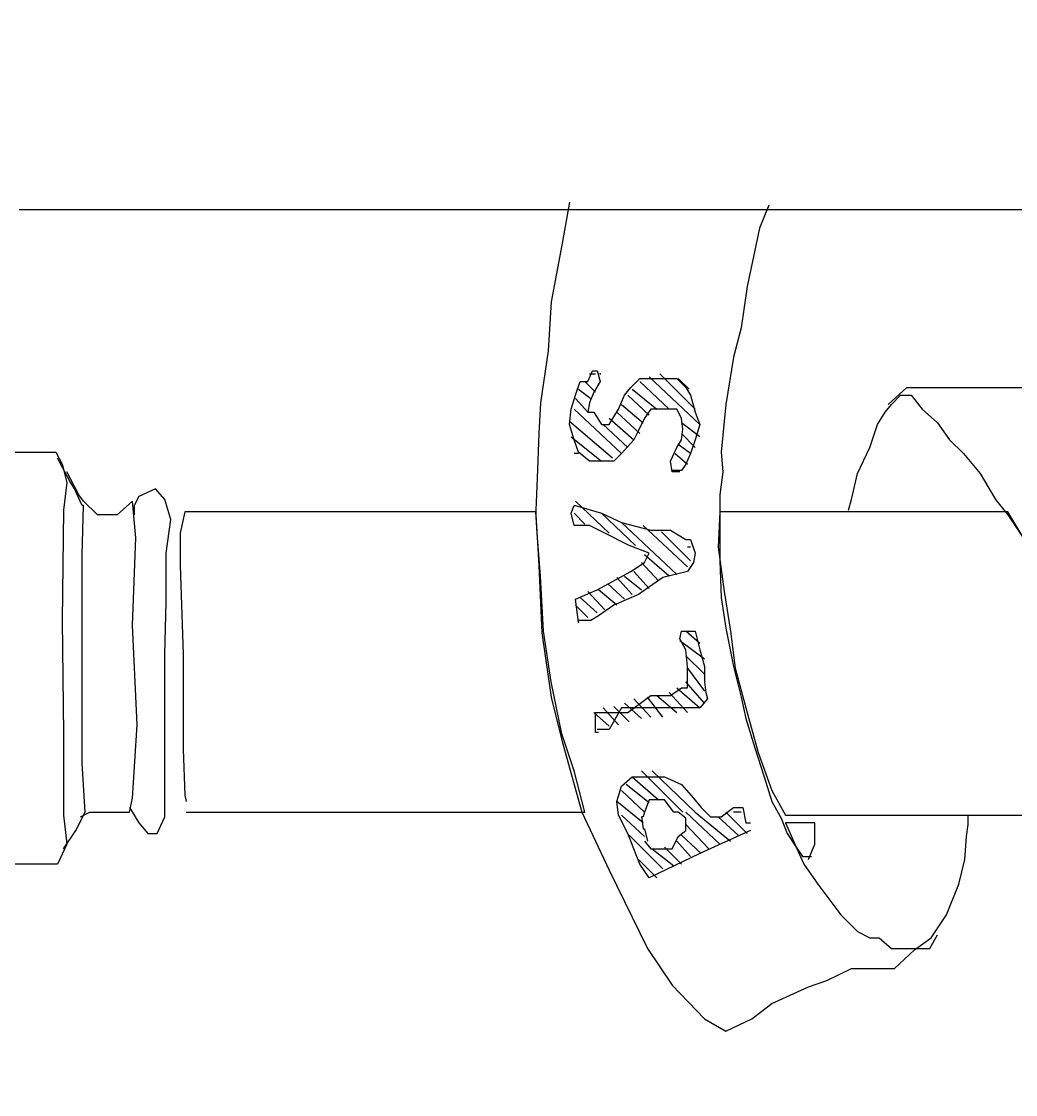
# Model space of a CAD drawing. Extents: x 730654 to 731244, y 4379381 to 4380408.
# Drawn here: x 730685.58 to 730692.07, y 4380230.29 to 4380237.29 of the extents above; entities that cross this region are included whole.
import ezdxf

# ---------------------------------------------------------------- set-up
doc = ezdxf.new("R2010")
doc.units = 0
doc.layers.get('0').update_dxf_attribs({"linetype": 'CONTINUOUS'})

msp = doc.modelspace()

# ---------------------------------------------------------------- linework, layer by layer
at = {"color": 0, "linetype": 'CONTINUOUS'}
for p, q in [((730689.16, 4380236.11), (730689.11, 4380235.83)), ((730689.16, 4380236.11), (730689.11, 4380235.83)), ((730686.18, 4380236.06), (730685.57, 4380236.06)), ((730686.18, 4380236.06), (730685.57, 4380236.06)), ((730687.2, 4380236.06), (730686.18, 4380236.06)), ((730687.2, 4380236.06), (730686.18, 4380236.06)), ((730688.07, 4380236.06), (730687.2, 4380236.06)), ((730688.07, 4380236.06), (730687.2, 4380236.06)), ((730689.16, 4380236.06), (730688.07, 4380236.06)), ((730689.16, 4380236.06), (730688.07, 4380236.06)), ((730689.42, 4380236.06), (730689.16, 4380236.06)), ((730689.42, 4380236.06), (730689.16, 4380236.06)), ((730689.97, 4380236.06), (730689.42, 4380236.06)), ((730689.97, 4380236.06), (730689.42, 4380236.06)), ((730690.45, 4380236.06), (730689.97, 4380236.06)), ((730690.45, 4380236.06), (730689.97, 4380236.06)), ((730690.46, 4380236.09), (730690.4, 4380235.94)), ((730690.46, 4380236.09), (730690.4, 4380235.94)), ((730690.82, 4380236.06), (730690.45, 4380236.06)), ((730690.82, 4380236.06), (730690.45, 4380236.06)), ((730692.02, 4380236.06), (730690.82, 4380236.06)), ((730692.02, 4380236.06), (730690.82, 4380236.06)), ((730692.2, 4380236.06), (730692.02, 4380236.06)), ((730692.2, 4380236.06), (730692.02, 4380236.06)), ((730690.4, 4380235.94), (730690.32, 4380235.56)), ((730690.4, 4380235.94), (730690.32, 4380235.56)), ((730689.11, 4380235.83), (730689.04, 4380235.46)), ((730689.11, 4380235.83), (730689.04, 4380235.46)), ((730690.32, 4380235.56), (730690.28, 4380235.29)), ((730690.32, 4380235.56), (730690.28, 4380235.29)), ((730689.04, 4380235.46), (730689.02, 4380235.14)), ((730689.04, 4380235.46), (730689.02, 4380235.14)), ((730690.28, 4380235.29), (730690.23, 4380235.1)), ((730690.28, 4380235.29), (730690.23, 4380235.1)), ((730689.02, 4380235.14), (730688.97, 4380234.8)), ((730689.02, 4380235.14), (730688.97, 4380234.8)), ((730690.23, 4380235.1), (730690.18, 4380234.79)), ((730690.23, 4380235.1), (730690.18, 4380234.79)), ((730689.28, 4380234.94), (730689.31, 4380235.01)), ((730689.28, 4380234.94), (730689.31, 4380235.01)), ((730689.29, 4380234.99), (730689.33, 4380234.99)), ((730689.29, 4380234.99), (730689.33, 4380234.99)), ((730689.31, 4380235.01), (730689.34, 4380235.01)), ((730689.31, 4380235.01), (730689.34, 4380235.01)), ((730689.34, 4380235.01), (730689.36, 4380234.94)), ((730689.34, 4380235.01), (730689.36, 4380234.94)), ((730689.98, 4380234.76), (730689.75, 4380234.99)), ((730689.98, 4380234.76), (730689.75, 4380234.99)), ((730689.2, 4380234.85), (730689.23, 4380234.94)), ((730689.2, 4380234.85), (730689.23, 4380234.94)), ((730689.23, 4380234.94), (730689.26, 4380234.94)), ((730689.23, 4380234.94), (730689.26, 4380234.94)), ((730689.33, 4380234.87), (730689.26, 4380234.94)), ((730689.26, 4380234.94), (730689.28, 4380234.94)), ((730689.33, 4380234.87), (730689.26, 4380234.94)), ((730689.26, 4380234.94), (730689.28, 4380234.94)), ((730689.36, 4380234.94), (730689.32, 4380234.87)), ((730689.36, 4380234.94), (730689.32, 4380234.87)), ((730689.52, 4380234.85), (730689.56, 4380234.9)), ((730689.52, 4380234.85), (730689.56, 4380234.9)), ((730689.56, 4380234.9), (730689.62, 4380234.96)), ((730689.56, 4380234.9), (730689.62, 4380234.96)), ((730689.62, 4380234.96), (730689.69, 4380234.96)), ((730689.62, 4380234.96), (730689.69, 4380234.96)), ((730689.81, 4380234.76), (730689.62, 4380234.94)), ((730689.81, 4380234.76), (730689.62, 4380234.94)), ((730689.68, 4380234.97), (730690.01, 4380234.66)), ((730689.68, 4380234.97), (730690.01, 4380234.66)), ((730689.69, 4380234.96), (730689.77, 4380234.96)), ((730689.69, 4380234.96), (730689.77, 4380234.96)), ((730689.77, 4380234.96), (730689.86, 4380234.96)), ((730689.77, 4380234.96), (730689.86, 4380234.96)), ((730689.86, 4380234.96), (730689.92, 4380234.9)), ((730689.86, 4380234.96), (730689.92, 4380234.9)), ((730689.87, 4380234.96), (730689.94, 4380234.89)), ((730689.87, 4380234.96), (730689.94, 4380234.89)), ((730689.92, 4380234.9), (730689.95, 4380234.85)), ((730689.92, 4380234.9), (730689.95, 4380234.85)), ((730691.24, 4380234.79), (730691.36, 4380234.9)), ((730691.24, 4380234.79), (730691.36, 4380234.9)), ((730691.36, 4380234.9), (730691.46, 4380234.9)), ((730691.36, 4380234.9), (730691.46, 4380234.9)), ((730691.46, 4380234.9), (730691.61, 4380234.9)), ((730691.46, 4380234.9), (730691.61, 4380234.9)), ((730691.61, 4380234.9), (730691.75, 4380234.9)), ((730691.61, 4380234.9), (730691.75, 4380234.9)), ((730691.75, 4380234.9), (730691.92, 4380234.9)), ((730691.75, 4380234.9), (730691.92, 4380234.9)), ((730691.92, 4380234.9), (730692.02, 4380234.9)), ((730691.92, 4380234.9), (730692.02, 4380234.9)), ((730692.02, 4380234.9), (730692.17, 4380234.9)), ((730692.02, 4380234.9), (730692.17, 4380234.9)), ((730689.17, 4380234.76), (730689.2, 4380234.85)), ((730689.17, 4380234.76), (730689.2, 4380234.85)), ((730689.28, 4380234.74), (730689.2, 4380234.83)), ((730689.28, 4380234.74), (730689.2, 4380234.83)), ((730689.22, 4380234.89), (730689.3, 4380234.83)), ((730689.22, 4380234.89), (730689.3, 4380234.83)), ((730689.32, 4380234.87), (730689.29, 4380234.8)), ((730689.32, 4380234.87), (730689.29, 4380234.8)), ((730689.48, 4380234.76), (730689.52, 4380234.85)), ((730689.48, 4380234.76), (730689.52, 4380234.85)), ((730689.68, 4380234.72), (730689.54, 4380234.85)), ((730689.68, 4380234.72), (730689.54, 4380234.85)), ((730689.57, 4380234.89), (730689.73, 4380234.76)), ((730689.57, 4380234.89), (730689.73, 4380234.76)), ((730689.95, 4380234.85), (730689.98, 4380234.74)), ((730689.95, 4380234.85), (730689.98, 4380234.74)), ((730691.26, 4380234.79), (730691.32, 4380234.85)), ((730691.26, 4380234.79), (730691.32, 4380234.85)), ((730691.32, 4380234.85), (730691.39, 4380234.85)), ((730691.32, 4380234.85), (730691.39, 4380234.85)), ((730691.39, 4380234.85), (730691.46, 4380234.76)), ((730691.39, 4380234.85), (730691.46, 4380234.76)), ((730688.97, 4380234.8), (730688.96, 4380234.6)), ((730688.97, 4380234.8), (730688.96, 4380234.6)), ((730689.16, 4380234.66), (730689.17, 4380234.76)), ((730689.16, 4380234.66), (730689.17, 4380234.76)), ((730689.19, 4380234.76), (730689.5, 4380234.47)), ((730689.19, 4380234.76), (730689.5, 4380234.47)), ((730689.29, 4380234.8), (730689.28, 4380234.74)), ((730689.29, 4380234.8), (730689.28, 4380234.74)), ((730689.42, 4380234.66), (730689.48, 4380234.76)), ((730689.42, 4380234.66), (730689.48, 4380234.76)), ((730689.5, 4380234.79), (730689.64, 4380234.67)), ((730689.5, 4380234.79), (730689.64, 4380234.67)), ((730689.69, 4380234.76), (730689.65, 4380234.7)), ((730689.69, 4380234.76), (730689.65, 4380234.7)), ((730689.75, 4380234.76), (730689.69, 4380234.76)), ((730689.75, 4380234.76), (730689.69, 4380234.76)), ((730689.81, 4380234.76), (730689.75, 4380234.76)), ((730689.81, 4380234.76), (730689.75, 4380234.76)), ((730689.86, 4380234.76), (730689.81, 4380234.76)), ((730689.86, 4380234.76), (730689.81, 4380234.76)), ((730689.89, 4380234.7), (730689.86, 4380234.76)), ((730689.89, 4380234.7), (730689.86, 4380234.76)), ((730690.18, 4380234.79), (730690.15, 4380234.48)), ((730690.18, 4380234.79), (730690.15, 4380234.48)), ((730691.22, 4380234.74), (730691.26, 4380234.79)), ((730691.22, 4380234.74), (730691.26, 4380234.79)), ((730691.46, 4380234.76), (730691.56, 4380234.67)), ((730691.46, 4380234.76), (730691.56, 4380234.67)), ((730689.28, 4380234.74), (730689.29, 4380234.74)), ((730689.28, 4380234.74), (730689.29, 4380234.74)), ((730689.29, 4380234.74), (730689.32, 4380234.74)), ((730689.29, 4380234.74), (730689.32, 4380234.74)), ((730689.32, 4380234.74), (730689.37, 4380234.66)), ((730689.32, 4380234.74), (730689.37, 4380234.66)), ((730689.42, 4380234.7), (730689.58, 4380234.56)), ((730689.42, 4380234.7), (730689.58, 4380234.56)), ((730689.62, 4380234.6), (730689.47, 4380234.74)), ((730689.62, 4380234.6), (730689.47, 4380234.74)), ((730689.65, 4380234.7), (730689.61, 4380234.62)), ((730689.65, 4380234.7), (730689.61, 4380234.62)), ((730689.9, 4380234.63), (730689.89, 4380234.7)), ((730689.9, 4380234.63), (730689.89, 4380234.7)), ((730689.98, 4380234.74), (730690.01, 4380234.66)), ((730689.98, 4380234.74), (730690.01, 4380234.66)), ((730691.17, 4380234.66), (730691.22, 4380234.74)), ((730691.17, 4380234.66), (730691.22, 4380234.74)), ((730689.44, 4380234.44), (730689.16, 4380234.68)), ((730689.44, 4380234.44), (730689.16, 4380234.68)), ((730689.19, 4380234.56), (730689.16, 4380234.66)), ((730689.19, 4380234.56), (730689.16, 4380234.66)), ((730689.37, 4380234.66), (730689.42, 4380234.66)), ((730689.37, 4380234.66), (730689.42, 4380234.66)), ((730689.54, 4380234.51), (730689.38, 4380234.66)), ((730689.54, 4380234.51), (730689.38, 4380234.66)), ((730689.61, 4380234.62), (730689.58, 4380234.56)), ((730689.61, 4380234.62), (730689.58, 4380234.56)), ((730690.01, 4380234.58), (730689.89, 4380234.67)), ((730690.01, 4380234.58), (730689.89, 4380234.67)), ((730689.89, 4380234.56), (730689.9, 4380234.63)), ((730689.89, 4380234.56), (730689.9, 4380234.63)), ((730690.01, 4380234.66), (730689.98, 4380234.56)), ((730690.01, 4380234.66), (730689.98, 4380234.56)), ((730691.12, 4380234.51), (730691.17, 4380234.66)), ((730691.12, 4380234.51), (730691.17, 4380234.66)), ((730691.56, 4380234.67), (730691.64, 4380234.56)), ((730691.56, 4380234.67), (730691.64, 4380234.56)), ((730688.96, 4380234.6), (730688.95, 4380234.31)), ((730688.96, 4380234.6), (730688.95, 4380234.31)), ((730689.17, 4380234.58), (730689.37, 4380234.42)), ((730689.17, 4380234.58), (730689.37, 4380234.42)), ((730689.22, 4380234.48), (730689.19, 4380234.56)), ((730689.22, 4380234.48), (730689.19, 4380234.56)), ((730689.58, 4380234.56), (730689.5, 4380234.47)), ((730689.58, 4380234.56), (730689.5, 4380234.47)), ((730689.86, 4380234.51), (730689.89, 4380234.56)), ((730689.86, 4380234.51), (730689.89, 4380234.56)), ((730689.89, 4380234.6), (730689.98, 4380234.51)), ((730689.89, 4380234.6), (730689.98, 4380234.51)), ((730689.98, 4380234.56), (730689.95, 4380234.47)), ((730689.98, 4380234.56), (730689.95, 4380234.47)), ((730691.64, 4380234.56), (730691.73, 4380234.47)), ((730691.64, 4380234.56), (730691.73, 4380234.47)), ((730685.09, 4380234.48), (730685.81, 4380234.48)), ((730685.09, 4380234.48), (730685.81, 4380234.48)), ((730685.81, 4380234.48), (730685.85, 4380234.4)), ((730685.81, 4380234.48), (730685.85, 4380234.4)), ((730689.29, 4380234.42), (730689.22, 4380234.48)), ((730689.29, 4380234.42), (730689.22, 4380234.48)), ((730689.82, 4380234.42), (730689.86, 4380234.51)), ((730689.82, 4380234.42), (730689.86, 4380234.51)), ((730689.95, 4380234.47), (730689.87, 4380234.53)), ((730689.95, 4380234.47), (730689.87, 4380234.53)), ((730690.15, 4380234.48), (730690.16, 4380234.35)), ((730690.15, 4380234.48), (730690.16, 4380234.35)), ((730691.04, 4380234.34), (730691.12, 4380234.51)), ((730691.04, 4380234.34), (730691.12, 4380234.51)), ((730685.9, 4380234.29), (730685.82, 4380234.44)), ((730685.9, 4380234.29), (730685.82, 4380234.44)), ((730689.22, 4380234.47), (730689.19, 4380234.47)), ((730689.22, 4380234.47), (730689.19, 4380234.47)), ((730689.39, 4380234.42), (730689.29, 4380234.42)), ((730689.39, 4380234.42), (730689.29, 4380234.42)), ((730689.45, 4380234.42), (730689.39, 4380234.42)), ((730689.45, 4380234.42), (730689.39, 4380234.42)), ((730689.5, 4380234.47), (730689.45, 4380234.42)), ((730689.5, 4380234.47), (730689.45, 4380234.42)), ((730689.83, 4380234.35), (730689.82, 4380234.42)), ((730689.83, 4380234.35), (730689.82, 4380234.42)), ((730689.85, 4380234.47), (730689.93, 4380234.4)), ((730689.85, 4380234.47), (730689.93, 4380234.4)), ((730689.95, 4380234.47), (730689.92, 4380234.4)), ((730689.95, 4380234.47), (730689.92, 4380234.4)), ((730691.73, 4380234.47), (730691.84, 4380234.34)), ((730691.73, 4380234.47), (730691.84, 4380234.34)), ((730685.85, 4380234.4), (730685.88, 4380234.28)), ((730685.85, 4380234.4), (730685.88, 4380234.28)), ((730685.96, 4380234.2), (730685.88, 4380234.35)), ((730685.96, 4380234.2), (730685.88, 4380234.35)), ((730689.87, 4380234.36), (730689.83, 4380234.36)), ((730689.87, 4380234.36), (730689.83, 4380234.36)), ((730689.85, 4380234.35), (730689.83, 4380234.35)), ((730689.85, 4380234.35), (730689.83, 4380234.35)), ((730689.87, 4380234.36), (730689.85, 4380234.36)), ((730689.87, 4380234.36), (730689.85, 4380234.36)), ((730689.88, 4380234.35), (730689.85, 4380234.35)), ((730689.88, 4380234.35), (730689.85, 4380234.35)), ((730689.89, 4380234.36), (730689.87, 4380234.36)), ((730689.89, 4380234.36), (730689.87, 4380234.36)), ((730689.92, 4380234.4), (730689.89, 4380234.36)), ((730689.92, 4380234.4), (730689.89, 4380234.36)), ((730690.16, 4380234.35), (730690.14, 4380234.2)), ((730690.16, 4380234.35), (730690.14, 4380234.2)), ((730691, 4380234.17), (730691.04, 4380234.34)), ((730691, 4380234.17), (730691.04, 4380234.34)), ((730691.84, 4380234.34), (730691.94, 4380234.17)), ((730691.84, 4380234.34), (730691.94, 4380234.17)), ((730685.88, 4380234.28), (730685.86, 4380234.1)), ((730685.88, 4380234.28), (730685.86, 4380234.1)), ((730685.93, 4380234.24), (730685.9, 4380234.29)), ((730685.93, 4380234.24), (730685.9, 4380234.29)), ((730688.95, 4380234.31), (730688.94, 4380234.1)), ((730688.95, 4380234.31), (730688.94, 4380234.1)), ((730685.98, 4380234.13), (730685.93, 4380234.24)), ((730685.98, 4380234.13), (730685.93, 4380234.24)), ((730685.99, 4380234.16), (730685.96, 4380234.2)), ((730685.99, 4380234.16), (730685.96, 4380234.2)), ((730686.46, 4380234.24), (730686.35, 4380234.19)), ((730686.46, 4380234.24), (730686.35, 4380234.19)), ((730686.52, 4380234.17), (730686.46, 4380234.24)), ((730686.52, 4380234.17), (730686.46, 4380234.24)), ((730690.14, 4380234.2), (730690.14, 4380234.08)), ((730690.14, 4380234.2), (730690.14, 4380234.08)), ((730685.98, 4380233.81), (730685.99, 4380234.13)), ((730685.99, 4380234.13), (730685.98, 4380234.13)), ((730685.98, 4380233.81), (730685.99, 4380234.13)), ((730685.99, 4380234.13), (730685.98, 4380234.13)), ((730686.08, 4380234.07), (730685.99, 4380234.16)), ((730686.08, 4380234.07), (730685.99, 4380234.16)), ((730686.31, 4380234.16), (730686.21, 4380234.07)), ((730686.31, 4380234.16), (730686.21, 4380234.07)), ((730686.33, 4380233.92), (730686.31, 4380234.16)), ((730686.33, 4380233.92), (730686.31, 4380234.16)), ((730686.35, 4380234.19), (730686.32, 4380234.13)), ((730686.35, 4380234.19), (730686.32, 4380234.13)), ((730686.32, 4380234.13), (730686.32, 4380234.07)), ((730686.32, 4380234.13), (730686.32, 4380234.07)), ((730686.56, 4380234.04), (730686.52, 4380234.17)), ((730686.56, 4380234.04), (730686.52, 4380234.17)), ((730689.17, 4380234.08), (730689.19, 4380234.13)), ((730689.17, 4380234.08), (730689.19, 4380234.13)), ((730689.19, 4380234.13), (730689.2, 4380234.13)), ((730689.19, 4380234.13), (730689.2, 4380234.13)), ((730689.2, 4380234.16), (730689.42, 4380233.95)), ((730689.2, 4380234.16), (730689.42, 4380233.95)), ((730689.2, 4380234.13), (730689.37, 4380234.08)), ((730689.2, 4380234.13), (730689.37, 4380234.08)), ((730690.98, 4380234.1), (730691, 4380234.17)), ((730690.98, 4380234.1), (730691, 4380234.17)), ((730691.94, 4380234.17), (730692.02, 4380234.07)), ((730691.94, 4380234.17), (730692.02, 4380234.07)), ((730685.86, 4380234.1), (730685.85, 4380233.38)), ((730685.86, 4380234.1), (730685.85, 4380233.38)), ((730686.21, 4380234.07), (730686.08, 4380234.07)), ((730686.21, 4380234.07), (730686.08, 4380234.07)), ((730686.65, 4380234.09), (730686.62, 4380233.95)), ((730686.65, 4380234.09), (730686.62, 4380233.95)), ((730686.7, 4380234.09), (730686.65, 4380234.09)), ((730686.7, 4380234.09), (730686.65, 4380234.09)), ((730686.89, 4380234.09), (730686.7, 4380234.09)), ((730686.89, 4380234.09), (730686.7, 4380234.09)), ((730687.29, 4380234.09), (730686.89, 4380234.09)), ((730687.29, 4380234.09), (730686.89, 4380234.09)), ((730688.32, 4380234.09), (730687.29, 4380234.09)), ((730688.32, 4380234.09), (730687.29, 4380234.09)), ((730688.94, 4380234.09), (730688.32, 4380234.09)), ((730688.94, 4380234.09), (730688.32, 4380234.09)), ((730688.94, 4380234.1), (730688.94, 4380234.07)), ((730688.94, 4380234.1), (730688.94, 4380234.07)), ((730688.95, 4380233.95), (730688.94, 4380234.09)), ((730688.95, 4380233.95), (730688.94, 4380234.09)), ((730688.94, 4380234.07), (730688.96, 4380233.74)), ((730688.94, 4380234.07), (730688.96, 4380233.74)), ((730689.19, 4380234), (730689.17, 4380234.08)), ((730689.19, 4380234), (730689.17, 4380234.08)), ((730689.26, 4380234.01), (730689.19, 4380234.08)), ((730689.26, 4380234.01), (730689.19, 4380234.08)), ((730689.37, 4380234.08), (730689.5, 4380234.02)), ((730689.59, 4380233.87), (730689.37, 4380234.08)), ((730689.37, 4380234.08), (730689.5, 4380234.02)), ((730689.59, 4380233.87), (730689.37, 4380234.08)), ((730690.14, 4380234.09), (730690.13, 4380233.86)), ((730690.14, 4380234.09), (730690.13, 4380233.86)), ((730690.23, 4380234.09), (730690.14, 4380234.09)), ((730690.23, 4380234.09), (730690.14, 4380234.09)), ((730690.14, 4380234.08), (730690.14, 4380233.77)), ((730690.14, 4380234.08), (730690.14, 4380233.77)), ((730690.58, 4380234.09), (730690.23, 4380234.09)), ((730690.58, 4380234.09), (730690.23, 4380234.09)), ((730690.97, 4380234.09), (730690.58, 4380234.09)), ((730690.97, 4380234.09), (730690.58, 4380234.09)), ((730691.26, 4380234.09), (730690.97, 4380234.09)), ((730691.26, 4380234.09), (730690.97, 4380234.09)), ((730691.77, 4380234.09), (730691.26, 4380234.09)), ((730691.77, 4380234.09), (730691.26, 4380234.09)), ((730692.02, 4380234.09), (730691.77, 4380234.09)), ((730692.02, 4380234.09), (730691.77, 4380234.09)), ((730692.17, 4380233.84), (730692.02, 4380234.09)), ((730692.17, 4380233.84), (730692.02, 4380234.09)), ((730692.02, 4380234.07), (730692.12, 4380233.92)), ((730692.02, 4380234.07), (730692.12, 4380233.92)), ((730686.53, 4380233.82), (730686.56, 4380234.04)), ((730686.53, 4380233.82), (730686.56, 4380234.04)), ((730689.24, 4380234), (730689.19, 4380234)), ((730689.24, 4380234), (730689.19, 4380234)), ((730689.29, 4380234), (730689.24, 4380234)), ((730689.29, 4380234), (730689.24, 4380234)), ((730689.39, 4380233.95), (730689.29, 4380234)), ((730689.39, 4380233.95), (730689.29, 4380234)), ((730689.5, 4380234.02), (730689.69, 4380233.97)), ((730689.5, 4380234.02), (730689.86, 4380233.68)), ((730689.5, 4380234.02), (730689.69, 4380233.97)), ((730689.5, 4380234.02), (730689.86, 4380233.68)), ((730689.93, 4380233.73), (730689.64, 4380234)), ((730689.93, 4380233.73), (730689.64, 4380234)), ((730686.31, 4380233.35), (730686.33, 4380233.92)), ((730686.31, 4380233.35), (730686.33, 4380233.92)), ((730686.62, 4380233.95), (730686.62, 4380233.74)), ((730686.62, 4380233.95), (730686.62, 4380233.74)), ((730688.97, 4380233.67), (730688.95, 4380233.95)), ((730688.97, 4380233.67), (730688.95, 4380233.95)), ((730689.55, 4380233.87), (730689.39, 4380233.95)), ((730689.55, 4380233.87), (730689.39, 4380233.95)), ((730689.69, 4380233.97), (730689.82, 4380233.97)), ((730689.69, 4380233.97), (730689.82, 4380233.97)), ((730689.76, 4380233.96), (730689.95, 4380233.77)), ((730689.76, 4380233.96), (730689.95, 4380233.77)), ((730689.82, 4380233.97), (730689.92, 4380233.91)), ((730689.82, 4380233.97), (730689.92, 4380233.91)), ((730689.68, 4380233.82), (730689.55, 4380233.87)), ((730689.68, 4380233.82), (730689.55, 4380233.87)), ((730689.92, 4380233.91), (730689.95, 4380233.91)), ((730689.92, 4380233.91), (730689.95, 4380233.91)), ((730689.95, 4380233.86), (730689.93, 4380233.86)), ((730689.95, 4380233.86), (730689.93, 4380233.86)), ((730689.95, 4380233.91), (730689.98, 4380233.82)), ((730689.95, 4380233.91), (730689.98, 4380233.82)), ((730690.13, 4380233.86), (730690.17, 4380233.57)), ((730690.13, 4380233.86), (730690.17, 4380233.57)), ((730685.98, 4380233.19), (730685.98, 4380233.81)), ((730685.98, 4380233.19), (730685.98, 4380233.81)), ((730686.53, 4380233.5), (730686.53, 4380233.82)), ((730686.53, 4380233.5), (730686.53, 4380233.82)), ((730689.65, 4380233.76), (730689.68, 4380233.82)), ((730689.65, 4380233.76), (730689.68, 4380233.82)), ((730689.81, 4380233.67), (730689.65, 4380233.81)), ((730689.81, 4380233.67), (730689.65, 4380233.81)), ((730689.98, 4380233.82), (730689.97, 4380233.76)), ((730689.98, 4380233.82), (730689.97, 4380233.76)), ((730686.62, 4380233.74), (730686.64, 4380233.16)), ((730686.62, 4380233.74), (730686.64, 4380233.16)), ((730688.96, 4380233.74), (730688.98, 4380233.3)), ((730688.96, 4380233.74), (730688.98, 4380233.3)), ((730689.56, 4380233.7), (730689.65, 4380233.76)), ((730689.56, 4380233.7), (730689.65, 4380233.76)), ((730689.63, 4380233.76), (730689.74, 4380233.64)), ((730689.63, 4380233.76), (730689.74, 4380233.64)), ((730689.97, 4380233.76), (730689.93, 4380233.7)), ((730689.97, 4380233.76), (730689.93, 4380233.7)), ((730690.14, 4380233.77), (730690.15, 4380233.53)), ((730690.14, 4380233.77), (730690.15, 4380233.53)), ((730688.99, 4380233.31), (730688.97, 4380233.67)), ((730688.99, 4380233.31), (730688.97, 4380233.67)), ((730689.34, 4380233.58), (730689.56, 4380233.7)), ((730689.34, 4380233.58), (730689.56, 4380233.7)), ((730689.57, 4380233.55), (730689.47, 4380233.66)), ((730689.57, 4380233.55), (730689.47, 4380233.66)), ((730689.52, 4380233.67), (730689.63, 4380233.58)), ((730689.52, 4380233.67), (730689.63, 4380233.58)), ((730689.68, 4380233.59), (730689.58, 4380233.7)), ((730689.68, 4380233.59), (730689.58, 4380233.7)), ((730689.77, 4380233.66), (730689.61, 4380233.55)), ((730689.77, 4380233.66), (730689.61, 4380233.55)), ((730689.93, 4380233.7), (730689.77, 4380233.66)), ((730689.93, 4380233.7), (730689.77, 4380233.66)), ((730689.2, 4380233.52), (730689.34, 4380233.58)), ((730689.2, 4380233.52), (730689.34, 4380233.58)), ((730689.28, 4380233.57), (730689.39, 4380233.45)), ((730689.28, 4380233.57), (730689.39, 4380233.45)), ((730689.47, 4380233.48), (730689.35, 4380233.58)), ((730689.47, 4380233.48), (730689.35, 4380233.58)), ((730689.41, 4380233.62), (730689.52, 4380233.52)), ((730689.41, 4380233.62), (730689.52, 4380233.52)), ((730690.17, 4380233.57), (730690.21, 4380233.31)), ((730690.17, 4380233.57), (730690.21, 4380233.31)), ((730686.52, 4380233.16), (730686.53, 4380233.5)), ((730686.52, 4380233.16), (730686.53, 4380233.5)), ((730689.22, 4380233.37), (730689.2, 4380233.52)), ((730689.22, 4380233.37), (730689.2, 4380233.52)), ((730689.34, 4380233.43), (730689.23, 4380233.53)), ((730689.34, 4380233.43), (730689.23, 4380233.53)), ((730689.61, 4380233.55), (730689.45, 4380233.48)), ((730689.61, 4380233.55), (730689.45, 4380233.48)), ((730690.15, 4380233.53), (730690.18, 4380233.33)), ((730690.15, 4380233.53), (730690.18, 4380233.33)), ((730689.2, 4380233.48), (730689.28, 4380233.4)), ((730689.2, 4380233.48), (730689.28, 4380233.4)), ((730689.45, 4380233.48), (730689.35, 4380233.41)), ((730689.45, 4380233.48), (730689.35, 4380233.41)), ((730685.85, 4380233.38), (730685.86, 4380232.64)), ((730685.85, 4380233.38), (730685.86, 4380232.64)), ((730689.25, 4380233.38), (730689.22, 4380233.38)), ((730689.25, 4380233.38), (730689.22, 4380233.38)), ((730689.3, 4380233.38), (730689.25, 4380233.38)), ((730689.3, 4380233.38), (730689.25, 4380233.38)), ((730689.35, 4380233.41), (730689.3, 4380233.38)), ((730689.35, 4380233.41), (730689.3, 4380233.38)), ((730686.34, 4380232.7), (730686.31, 4380233.35)), ((730686.34, 4380232.7), (730686.31, 4380233.35)), ((730688.98, 4380233.3), (730689.04, 4380232.88)), ((730688.98, 4380233.3), (730689.04, 4380232.88)), ((730689.04, 4380232.98), (730688.99, 4380233.31)), ((730689.04, 4380232.98), (730688.99, 4380233.31)), ((730689.88, 4380233.26), (730689.89, 4380233.31)), ((730689.88, 4380233.26), (730689.89, 4380233.31)), ((730689.89, 4380233.31), (730689.95, 4380233.31)), ((730689.89, 4380233.31), (730689.95, 4380233.31)), ((730690.01, 4380233.23), (730689.92, 4380233.31)), ((730690.01, 4380233.23), (730689.92, 4380233.31)), ((730689.95, 4380233.31), (730689.98, 4380233.31)), ((730689.95, 4380233.31), (730689.98, 4380233.31)), ((730689.98, 4380233.31), (730690.01, 4380233.19)), ((730689.98, 4380233.31), (730690.01, 4380233.19)), ((730690.18, 4380233.33), (730690.23, 4380233.08)), ((730690.18, 4380233.33), (730690.23, 4380233.08)), ((730690.21, 4380233.31), (730690.24, 4380233.07)), ((730690.21, 4380233.31), (730690.24, 4380233.07)), ((730689.92, 4380233.19), (730689.88, 4380233.26)), ((730689.92, 4380233.19), (730689.88, 4380233.26)), ((730689.88, 4380233.25), (730690.04, 4380233.13)), ((730689.88, 4380233.25), (730690.04, 4380233.13)), ((730685.98, 4380232.45), (730685.98, 4380233.19)), ((730685.98, 4380232.45), (730685.98, 4380233.19)), ((730686.52, 4380232.7), (730686.52, 4380233.16)), ((730686.52, 4380232.7), (730686.52, 4380233.16)), ((730686.64, 4380233.16), (730686.64, 4380232.78)), ((730686.64, 4380233.16), (730686.64, 4380232.78)), ((730689.93, 4380233.08), (730689.92, 4380233.19)), ((730689.93, 4380233.08), (730689.92, 4380233.19)), ((730690.04, 4380233.03), (730689.92, 4380233.15)), ((730690.04, 4380233.03), (730689.92, 4380233.15)), ((730690.01, 4380233.19), (730690.04, 4380233.08)), ((730690.01, 4380233.19), (730690.04, 4380233.08)), ((730689.93, 4380232.94), (730689.93, 4380233.08)), ((730689.93, 4380232.94), (730689.93, 4380233.08)), ((730690.04, 4380233.08), (730690.04, 4380232.98)), ((730690.04, 4380233.08), (730690.04, 4380232.98)), ((730690.23, 4380233.08), (730690.28, 4380232.88)), ((730690.23, 4380233.08), (730690.28, 4380232.88)), ((730689.93, 4380233.07), (730690.04, 4380232.92)), ((730689.93, 4380233.07), (730690.04, 4380232.92)), ((730690.24, 4380233.07), (730690.31, 4380232.81)), ((730690.24, 4380233.07), (730690.31, 4380232.81)), ((730689.11, 4380232.64), (730689.04, 4380232.98)), ((730689.11, 4380232.64), (730689.04, 4380232.98)), ((730689.82, 4380232.89), (730689.89, 4380232.94)), ((730689.82, 4380232.89), (730689.89, 4380232.94)), ((730689.86, 4380232.94), (730690.01, 4380232.81)), ((730689.86, 4380232.94), (730690.01, 4380232.81)), ((730689.89, 4380232.94), (730689.93, 4380232.94)), ((730689.89, 4380232.94), (730689.93, 4380232.94)), ((730690.04, 4380232.84), (730689.92, 4380232.98)), ((730690.04, 4380232.84), (730689.92, 4380232.98)), ((730690.04, 4380232.98), (730690.05, 4380232.91)), ((730690.04, 4380232.98), (730690.05, 4380232.91)), ((730689.04, 4380232.88), (730689.11, 4380232.6)), ((730689.04, 4380232.88), (730689.11, 4380232.6)), ((730689.54, 4380232.78), (730689.69, 4380232.89)), ((730689.54, 4380232.78), (730689.69, 4380232.89)), ((730689.58, 4380232.87), (730689.69, 4380232.75)), ((730689.58, 4380232.87), (730689.69, 4380232.75)), ((730689.77, 4380232.75), (730689.67, 4380232.88)), ((730689.77, 4380232.75), (730689.67, 4380232.88)), ((730689.69, 4380232.89), (730689.82, 4380232.89)), ((730689.69, 4380232.89), (730689.82, 4380232.89)), ((730689.73, 4380232.89), (730689.86, 4380232.78)), ((730689.73, 4380232.89), (730689.86, 4380232.78)), ((730689.93, 4380232.78), (730689.81, 4380232.91)), ((730689.93, 4380232.78), (730689.81, 4380232.91)), ((730690.06, 4380232.87), (730690.01, 4380232.81)), ((730690.06, 4380232.87), (730690.01, 4380232.81)), ((730690.05, 4380232.91), (730690.06, 4380232.87)), ((730690.05, 4380232.91), (730690.06, 4380232.87)), ((730690.28, 4380232.88), (730690.31, 4380232.74)), ((730690.28, 4380232.88), (730690.31, 4380232.74)), ((730689.48, 4380232.7), (730689.38, 4380232.81)), ((730689.48, 4380232.7), (730689.38, 4380232.81)), ((730689.5, 4380232.81), (730689.42, 4380232.67)), ((730689.5, 4380232.81), (730689.42, 4380232.67)), ((730689.45, 4380232.82), (730689.55, 4380232.72)), ((730689.45, 4380232.82), (730689.55, 4380232.72)), ((730689.61, 4380232.81), (730689.5, 4380232.81)), ((730689.61, 4380232.81), (730689.5, 4380232.81)), ((730689.63, 4380232.74), (730689.52, 4380232.84)), ((730689.63, 4380232.74), (730689.52, 4380232.84)), ((730689.81, 4380232.81), (730689.61, 4380232.81)), ((730689.81, 4380232.81), (730689.61, 4380232.81)), ((730689.9, 4380232.81), (730689.81, 4380232.81)), ((730689.9, 4380232.81), (730689.81, 4380232.81)), ((730690.01, 4380232.81), (730689.9, 4380232.81)), ((730690.01, 4380232.81), (730689.9, 4380232.81)), ((730690.31, 4380232.81), (730690.39, 4380232.52)), ((730690.31, 4380232.81), (730690.39, 4380232.52)), ((730686.64, 4380232.78), (730686.64, 4380232.54)), ((730686.64, 4380232.78), (730686.64, 4380232.54)), ((730689.32, 4380232.78), (730689.42, 4380232.69)), ((730689.32, 4380232.78), (730689.42, 4380232.69)), ((730689.33, 4380232.65), (730689.33, 4380232.78)), ((730689.33, 4380232.78), (730689.42, 4380232.78)), ((730689.33, 4380232.65), (730689.33, 4380232.78)), ((730689.33, 4380232.78), (730689.42, 4380232.78)), ((730689.42, 4380232.78), (730689.54, 4380232.78)), ((730689.42, 4380232.78), (730689.54, 4380232.78)), ((730690.31, 4380232.74), (730690.37, 4380232.55)), ((730690.31, 4380232.74), (730690.37, 4380232.55)), ((730686.31, 4380232.22), (730686.34, 4380232.7)), ((730686.31, 4380232.22), (730686.34, 4380232.7)), ((730686.52, 4380232.27), (730686.52, 4380232.7)), ((730686.52, 4380232.27), (730686.52, 4380232.7)), ((730689.42, 4380232.67), (730689.34, 4380232.67)), ((730689.42, 4380232.67), (730689.34, 4380232.67)), ((730685.86, 4380232.64), (730685.86, 4380232.11)), ((730685.86, 4380232.64), (730685.86, 4380232.11)), ((730689.19, 4380232.4), (730689.11, 4380232.64)), ((730689.19, 4380232.4), (730689.11, 4380232.64)), ((730689.11, 4380232.6), (730689.17, 4380232.38)), ((730689.11, 4380232.6), (730689.17, 4380232.38)), ((730689.35, 4380232.65), (730689.33, 4380232.65)), ((730689.35, 4380232.65), (730689.33, 4380232.65)), ((730686.64, 4380232.54), (730686.65, 4380232.24)), ((730686.64, 4380232.54), (730686.65, 4380232.24)), ((730690.37, 4380232.55), (730690.43, 4380232.36)), ((730690.37, 4380232.55), (730690.43, 4380232.36)), ((730690.39, 4380232.52), (730690.48, 4380232.27)), ((730690.39, 4380232.52), (730690.48, 4380232.27)), ((730686, 4380232.13), (730685.98, 4380232.45)), ((730686, 4380232.13), (730685.98, 4380232.45)), ((730689.17, 4380232.38), (730689.24, 4380232.13)), ((730689.17, 4380232.38), (730689.24, 4380232.13)), ((730689.26, 4380232.13), (730689.19, 4380232.4)), ((730689.26, 4380232.13), (730689.19, 4380232.4)), ((730689.9, 4380232.13), (730689.63, 4380232.4)), ((730689.9, 4380232.13), (730689.63, 4380232.4)), ((730689.7, 4380232.4), (730689.98, 4380232.13)), ((730689.7, 4380232.4), (730689.98, 4380232.13)), ((730689.5, 4380232.3), (730689.57, 4380232.36)), ((730689.5, 4380232.3), (730689.57, 4380232.36)), ((730689.68, 4380232.19), (730689.53, 4380232.31)), ((730689.68, 4380232.19), (730689.53, 4380232.31)), ((730689.57, 4380232.36), (730689.64, 4380232.36)), ((730689.57, 4380232.36), (730689.74, 4380232.21)), ((730689.57, 4380232.36), (730689.64, 4380232.36)), ((730689.57, 4380232.36), (730689.74, 4380232.21)), ((730689.64, 4380232.36), (730689.7, 4380232.36)), ((730689.64, 4380232.36), (730689.7, 4380232.36)), ((730689.7, 4380232.36), (730689.78, 4380232.36)), ((730689.7, 4380232.36), (730689.78, 4380232.36)), ((730689.78, 4380232.36), (730689.89, 4380232.31)), ((730689.78, 4380232.36), (730689.89, 4380232.31)), ((730689.89, 4380232.31), (730689.97, 4380232.22)), ((730689.89, 4380232.31), (730689.97, 4380232.22)), ((730690.43, 4380232.36), (730690.48, 4380232.2)), ((730690.43, 4380232.36), (730690.48, 4380232.2)), ((730686.52, 4380232.1), (730686.52, 4380232.27)), ((730686.52, 4380232.1), (730686.52, 4380232.27)), ((730686.65, 4380232.24), (730686.66, 4380232.2)), ((730686.65, 4380232.24), (730686.66, 4380232.2)), ((730689.47, 4380232.2), (730689.5, 4380232.3)), ((730689.47, 4380232.2), (730689.5, 4380232.3)), ((730689.5, 4380232.27), (730689.65, 4380232.13)), ((730689.5, 4380232.27), (730689.65, 4380232.13)), ((730690.48, 4380232.27), (730690.57, 4380232.11)), ((730690.48, 4380232.27), (730690.57, 4380232.11)), ((730686.29, 4380232.13), (730686.31, 4380232.22)), ((730686.29, 4380232.13), (730686.31, 4380232.22)), ((730689.64, 4380232.06), (730689.47, 4380232.2)), ((730689.48, 4380232.11), (730689.47, 4380232.2)), ((730689.64, 4380232.06), (730689.47, 4380232.2)), ((730689.48, 4380232.11), (730689.47, 4380232.2)), ((730689.68, 4380232.21), (730689.65, 4380232.13)), ((730689.68, 4380232.21), (730689.65, 4380232.13)), ((730689.73, 4380232.21), (730689.68, 4380232.21)), ((730689.73, 4380232.21), (730689.68, 4380232.21)), ((730689.78, 4380232.21), (730689.73, 4380232.21)), ((730689.78, 4380232.21), (730689.73, 4380232.21)), ((730689.84, 4380232.13), (730689.78, 4380232.21)), ((730689.84, 4380232.13), (730689.78, 4380232.21)), ((730689.97, 4380232.22), (730690.02, 4380232.16)), ((730689.97, 4380232.22), (730690.02, 4380232.16)), ((730690.48, 4380232.2), (730690.54, 4380232.09)), ((730690.48, 4380232.2), (730690.54, 4380232.09)), ((730685.86, 4380232.11), (730685.88, 4380231.92)), ((730685.86, 4380232.11), (730685.88, 4380231.92)), ((730685.94, 4380232.01), (730686, 4380232.13)), ((730685.94, 4380232.01), (730686, 4380232.13)), ((730685.97, 4380232.1), (730686.03, 4380232.13)), ((730685.97, 4380232.1), (730686.03, 4380232.13)), ((730686.03, 4380232.13), (730686.13, 4380232.13)), ((730686.03, 4380232.13), (730686.13, 4380232.13)), ((730686.13, 4380232.13), (730686.26, 4380232.13)), ((730686.13, 4380232.13), (730686.26, 4380232.13)), ((730686.26, 4380232.13), (730686.29, 4380232.13)), ((730686.26, 4380232.13), (730686.29, 4380232.13)), ((730686.29, 4380232.16), (730686.35, 4380232.06)), ((730686.29, 4380232.16), (730686.35, 4380232.06)), ((730686.47, 4380231.99), (730686.52, 4380232.1)), ((730686.47, 4380231.99), (730686.52, 4380232.1)), ((730686.66, 4380232.13), (730686.7, 4380232.13)), ((730686.66, 4380232.13), (730686.7, 4380232.13)), ((730686.7, 4380232.13), (730688.07, 4380232.13)), ((730686.7, 4380232.13), (730688.07, 4380232.13)), ((730688.07, 4380232.13), (730689.26, 4380232.13)), ((730688.07, 4380232.13), (730689.26, 4380232.13)), ((730689.24, 4380232.13), (730689.42, 4380231.75)), ((730689.24, 4380232.13), (730689.42, 4380231.75)), ((730689.54, 4380231.99), (730689.48, 4380232.11)), ((730689.54, 4380231.99), (730689.48, 4380232.11)), ((730689.5, 4380232.11), (730689.65, 4380231.97)), ((730689.5, 4380232.11), (730689.65, 4380231.97)), ((730689.64, 4380232.1), (730689.63, 4380232.1)), ((730689.63, 4380232.1), (730689.64, 4380232.02)), ((730689.64, 4380232.1), (730689.63, 4380232.1)), ((730689.63, 4380232.1), (730689.64, 4380232.02)), ((730689.65, 4380232.13), (730689.64, 4380232.1)), ((730689.65, 4380232.13), (730689.64, 4380232.1)), ((730689.87, 4380232.13), (730689.84, 4380232.13)), ((730689.87, 4380232.13), (730689.84, 4380232.13)), ((730689.92, 4380232.09), (730689.87, 4380232.13)), ((730689.92, 4380232.09), (730689.87, 4380232.13)), ((730690.14, 4380231.92), (730689.92, 4380232.13)), ((730690.14, 4380231.92), (730689.92, 4380232.13)), ((730689.98, 4380232.13), (730690.21, 4380231.94)), ((730689.98, 4380232.13), (730690.21, 4380231.94)), ((730690.02, 4380232.16), (730690.08, 4380232.1)), ((730690.02, 4380232.16), (730690.08, 4380232.1)), ((730690.08, 4380232.1), (730690.15, 4380232.1)), ((730690.08, 4380232.1), (730690.15, 4380232.1)), ((730690.26, 4380231.98), (730690.13, 4380232.1)), ((730690.26, 4380231.98), (730690.13, 4380232.1)), ((730690.15, 4380232.1), (730690.23, 4380232.16)), ((730690.15, 4380232.1), (730690.23, 4380232.16)), ((730690.18, 4380232.13), (730690.32, 4380231.99)), ((730690.18, 4380232.13), (730690.32, 4380231.99)), ((730690.23, 4380232.16), (730690.26, 4380232.16)), ((730690.23, 4380232.16), (730690.26, 4380232.16)), ((730690.28, 4380232.13), (730690.23, 4380232.13)), ((730690.28, 4380232.13), (730690.23, 4380232.13)), ((730690.26, 4380232.16), (730690.29, 4380232.16)), ((730690.26, 4380232.16), (730690.29, 4380232.16)), ((730690.29, 4380232.16), (730690.31, 4380232.06)), ((730690.29, 4380232.16), (730690.31, 4380232.06)), ((730690.57, 4380232.11), (730691.17, 4380232.11)), ((730690.57, 4380232.11), (730690.63, 4380232.11)), ((730690.57, 4380232.11), (730691.17, 4380232.11)), ((730690.57, 4380232.11), (730690.63, 4380232.11)), ((730691.17, 4380232.11), (730691.83, 4380232.11)), ((730691.17, 4380232.11), (730691.83, 4380232.11)), ((730691.76, 4380232.05), (730691.76, 4380232.11)), ((730691.76, 4380232.05), (730691.76, 4380232.11)), ((730691.83, 4380232.11), (730692.63, 4380232.11)), ((730691.83, 4380232.11), (730692.63, 4380232.11)), ((730686.35, 4380232.06), (730686.41, 4380231.99)), ((730686.35, 4380232.06), (730686.41, 4380231.99)), ((730689.92, 4380232.01), (730689.92, 4380232.09)), ((730689.92, 4380232.01), (730689.92, 4380232.09)), ((730689.92, 4380232.05), (730690.07, 4380231.89)), ((730689.92, 4380232.05), (730690.07, 4380231.89)), ((730690.31, 4380232.06), (730690.34, 4380232.06)), ((730690.31, 4380232.06), (730690.34, 4380232.06)), ((730690.54, 4380232.09), (730690.58, 4380231.99)), ((730690.54, 4380232.09), (730690.58, 4380231.99)), ((730690.6, 4380232.06), (730690.57, 4380232.06)), ((730690.57, 4380232.06), (730690.6, 4380231.99)), ((730690.6, 4380232.06), (730690.57, 4380232.06)), ((730690.57, 4380232.06), (730690.6, 4380231.99)), ((730690.66, 4380232.06), (730690.6, 4380232.06)), ((730690.66, 4380232.06), (730690.6, 4380232.06)), ((730690.72, 4380232.06), (730690.66, 4380232.06)), ((730690.72, 4380232.06), (730690.66, 4380232.06)), ((730690.76, 4380232.06), (730690.72, 4380232.06)), ((730690.76, 4380232.06), (730690.72, 4380232.06)), ((730690.76, 4380231.99), (730690.76, 4380232.06)), ((730690.76, 4380231.99), (730690.76, 4380232.06)), ((730691.75, 4380231.97), (730691.76, 4380232.05)), ((730691.75, 4380231.97), (730691.76, 4380232.05)), ((730685.86, 4380231.89), (730685.94, 4380232.01)), ((730685.86, 4380231.89), (730685.94, 4380232.01)), ((730686.41, 4380231.99), (730686.47, 4380231.99)), ((730686.41, 4380231.99), (730686.47, 4380231.99)), ((730689.62, 4380231.79), (730689.54, 4380231.99)), ((730689.62, 4380231.79), (730689.54, 4380231.99)), ((730689.77, 4380231.76), (730689.55, 4380231.98)), ((730689.77, 4380231.76), (730689.55, 4380231.98)), ((730689.64, 4380232.02), (730689.65, 4380232.02)), ((730689.64, 4380232.02), (730689.65, 4380232.02)), ((730689.65, 4380232.02), (730689.67, 4380231.94)), ((730689.65, 4380232.02), (730689.67, 4380231.94)), ((730689.83, 4380231.89), (730689.87, 4380231.97)), ((730689.83, 4380231.89), (730689.87, 4380231.97)), ((730689.87, 4380231.97), (730689.92, 4380232.01)), ((730689.87, 4380231.97), (730689.92, 4380232.01)), ((730690.02, 4380231.86), (730689.89, 4380231.98)), ((730690.02, 4380231.86), (730689.89, 4380231.98)), ((730690.34, 4380232.01), (730690.01, 4380231.86)), ((730690.34, 4380232.01), (730690.01, 4380231.86)), ((730690.58, 4380231.99), (730690.64, 4380231.9)), ((730690.58, 4380231.99), (730690.64, 4380231.9)), ((730690.6, 4380231.99), (730690.64, 4380231.9)), ((730690.6, 4380231.99), (730690.64, 4380231.9)), ((730690.76, 4380231.92), (730690.76, 4380231.99)), ((730690.76, 4380231.92), (730690.76, 4380231.99)), ((730691.74, 4380231.82), (730691.75, 4380231.97)), ((730691.74, 4380231.82), (730691.75, 4380231.97)), ((730685.88, 4380231.92), (730685.82, 4380231.79)), ((730685.88, 4380231.92), (730685.82, 4380231.79)), ((730689.65, 4380231.94), (730689.69, 4380231.89)), ((730689.65, 4380231.94), (730689.69, 4380231.89)), ((730689.69, 4380231.89), (730689.76, 4380231.89)), ((730689.69, 4380231.89), (730689.76, 4380231.89)), ((730689.7, 4380231.89), (730689.84, 4380231.78)), ((730689.7, 4380231.89), (730689.84, 4380231.78)), ((730689.76, 4380231.89), (730689.83, 4380231.89)), ((730689.76, 4380231.89), (730689.83, 4380231.89)), ((730689.89, 4380231.79), (730689.78, 4380231.9)), ((730689.89, 4380231.79), (730689.78, 4380231.9)), ((730689.86, 4380231.94), (730689.95, 4380231.84)), ((730689.86, 4380231.94), (730689.95, 4380231.84)), ((730690.64, 4380231.9), (730690.69, 4380231.79)), ((730690.64, 4380231.9), (730690.68, 4380231.84)), ((730690.64, 4380231.9), (730690.69, 4380231.79)), ((730690.64, 4380231.9), (730690.68, 4380231.84)), ((730690.72, 4380231.82), (730690.76, 4380231.92)), ((730690.72, 4380231.82), (730690.76, 4380231.92)), ((730689.61, 4380231.82), (730689.73, 4380231.7)), ((730689.61, 4380231.82), (730689.73, 4380231.7)), ((730690.01, 4380231.86), (730689.68, 4380231.7)), ((730690.01, 4380231.86), (730689.68, 4380231.7)), ((730690.68, 4380231.84), (730690.74, 4380231.84)), ((730690.68, 4380231.84), (730690.74, 4380231.84)), ((730691.7, 4380231.66), (730691.74, 4380231.82)), ((730691.7, 4380231.66), (730691.74, 4380231.82)), ((730685.82, 4380231.79), (730685.54, 4380231.79)), ((730685.82, 4380231.79), (730685.54, 4380231.79)), ((730689.42, 4380231.75), (730689.67, 4380231.24)), ((730689.42, 4380231.75), (730689.67, 4380231.24)), ((730689.68, 4380231.7), (730689.62, 4380231.79)), ((730689.68, 4380231.7), (730689.62, 4380231.79)), ((730690.69, 4380231.79), (730690.78, 4380231.66)), ((730690.69, 4380231.79), (730690.78, 4380231.66)), ((730690.78, 4380231.66), (730690.93, 4380231.46)), ((730690.78, 4380231.66), (730690.93, 4380231.46)), ((730691.62, 4380231.46), (730691.7, 4380231.66)), ((730691.62, 4380231.46), (730691.7, 4380231.66)), ((730690.93, 4380231.46), (730691.04, 4380231.35)), ((730690.93, 4380231.46), (730691.04, 4380231.35)), ((730691.52, 4380231.31), (730691.62, 4380231.46)), ((730691.52, 4380231.31), (730691.62, 4380231.46)), ((730691.04, 4380231.35), (730691.12, 4380231.31)), ((730691.04, 4380231.35), (730691.12, 4380231.31)), ((730691.51, 4380231.24), (730691.56, 4380231.33)), ((730691.51, 4380231.24), (730691.56, 4380231.33)), ((730691.12, 4380231.31), (730691.18, 4380231.31)), ((730691.12, 4380231.31), (730691.18, 4380231.31)), ((730691.18, 4380231.31), (730691.26, 4380231.24)), ((730691.18, 4380231.31), (730691.26, 4380231.24)), ((730691.41, 4380231.23), (730691.52, 4380231.31)), ((730691.41, 4380231.23), (730691.52, 4380231.31)), ((730689.67, 4380231.24), (730689.83, 4380231)), ((730689.67, 4380231.24), (730689.83, 4380231)), ((730691.26, 4380231.24), (730691.35, 4380231.24)), ((730691.26, 4380231.24), (730691.35, 4380231.24)), ((730691.28, 4380231.11), (730691.41, 4380231.23)), ((730691.28, 4380231.11), (730691.41, 4380231.23)), ((730691.35, 4380231.24), (730691.41, 4380231.24)), ((730691.35, 4380231.24), (730691.41, 4380231.24)), ((730691.41, 4380231.24), (730691.51, 4380231.24)), ((730691.41, 4380231.24), (730691.51, 4380231.24)), ((730690.84, 4380231.03), (730691, 4380231.11)), ((730690.84, 4380231.03), (730691, 4380231.11)), ((730691, 4380231.11), (730691.14, 4380231.11)), ((730691, 4380231.11), (730691.14, 4380231.11)), ((730691.14, 4380231.11), (730691.28, 4380231.11)), ((730691.14, 4380231.11), (730691.28, 4380231.11)), ((730689.83, 4380231), (730690.04, 4380230.78)), ((730689.83, 4380231), (730690.04, 4380230.78)), ((730690.48, 4380230.88), (730690.72, 4380230.99)), ((730690.48, 4380230.88), (730690.72, 4380230.99)), ((730690.72, 4380230.99), (730690.84, 4380231.03)), ((730690.72, 4380230.99), (730690.84, 4380231.03)), ((730690.35, 4380230.78), (730690.48, 4380230.88)), ((730690.35, 4380230.78), (730690.48, 4380230.88)), ((730690.04, 4380230.78), (730690.18, 4380230.7)), ((730690.04, 4380230.78), (730690.18, 4380230.7)), ((730690.18, 4380230.7), (730690.35, 4380230.78)), ((730690.18, 4380230.7), (730690.35, 4380230.78))]:
    msp.add_line(p, q, dxfattribs=at)
for p in [(730689.36, 4380234.99), (730689.36, 4380234.99), (730689.22, 4380233.37), (730689.22, 4380233.37)]:
    msp.add_point(p, dxfattribs=at)

# ---------------------------------------------------------------- meshes
mesh = msp.add_polyface(dxfattribs=at)
corners = [(730654.5, 4379381), (730654.5, 4379381), (730654.5, 4379571.9618), (730962.5, 4379381), (730654.5, 4379746.4935), (731244, 4379381), (730654.5, 4380407.5), (731244, 4380042.0065), (731244, 4380407.5)]
mesh.append_faces([[corners[k] for k in face] for face in [(0, 1, 3, 2), (2, 3, 5, 4), (4, 5, 7, 6), (6, 7, 8, 8)]], dxfattribs={"vtx0": -1, "vtx2": -1, "color": 0})
mesh = msp.add_polyface(dxfattribs=at)
corners = [(730664.5, 4380221), (730664.5, 4380221), (730664.5, 4380395.2713), (730945.58, 4380221), (730664.5, 4380401.5), (730945.58, 4380227.2287), (730945.58, 4380401.5)]
mesh.append_faces([[corners[k] for k in face] for face in [(0, 1, 3, 2), (2, 3, 5, 4), (4, 5, 6, 6)]], dxfattribs={"vtx0": -1, "vtx2": -1, "color": 0})

doc.saveas('drawing.dxf')
